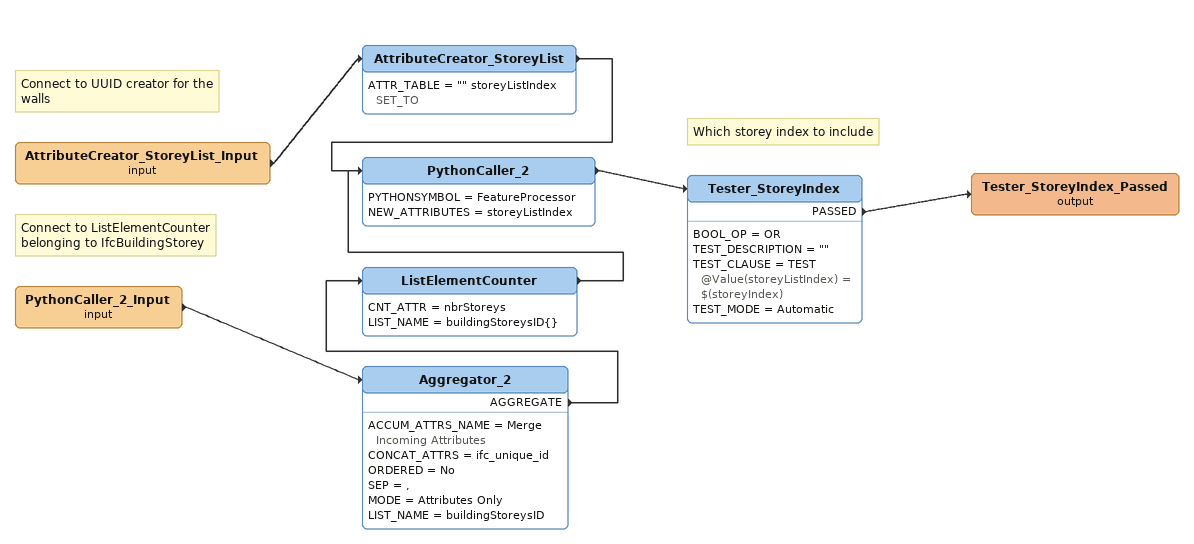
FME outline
Note: Connect to UUID creator for the walls
AttributeCreator_StoreyList_Input (input)
    -> AttributeCreator_StoreyList
AttributeCreator_StoreyList
    ATTR_TABLE = "" storeyListIndex SET_TO
    -> PythonCaller_2
Note: Connect to ListElementCounter / belonging to IfcBuildingStorey
PythonCaller_2_Input (input)
    -> Aggregator_2
Aggregator_2
    ACCUM_ATTRS_NAME = Merge Incoming Attributes
    CONCAT_ATTRS = ifc_unique_id
    ORDERED = No
    SEP = ,
    MODE = Attributes Only
    LIST_NAME = buildingStoreysID
    AGGREGATE -> ListElementCounter
ListElementCounter
    CNT_ATTR = nbrStoreys
    LIST_NAME = buildingStoreysID{}
    -> PythonCaller_2
PythonCaller_2
    PYTHONSYMBOL = FeatureProcessor
    NEW_ATTRIBUTES = storeyListIndex
    -> Tester_StoreyIndex
Note: Which storey index to include
Tester_StoreyIndex
    BOOL_OP = OR
    TEST_DESCRIPTION = ""
    TEST_CLAUSE = TEST @Value(storeyListIndex) = $(storeyIndex)
    TEST_MODE = Automatic
    PASSED -> Tester_StoreyIndex_Passed (output)
Tester_StoreyIndex_Passed (output)
